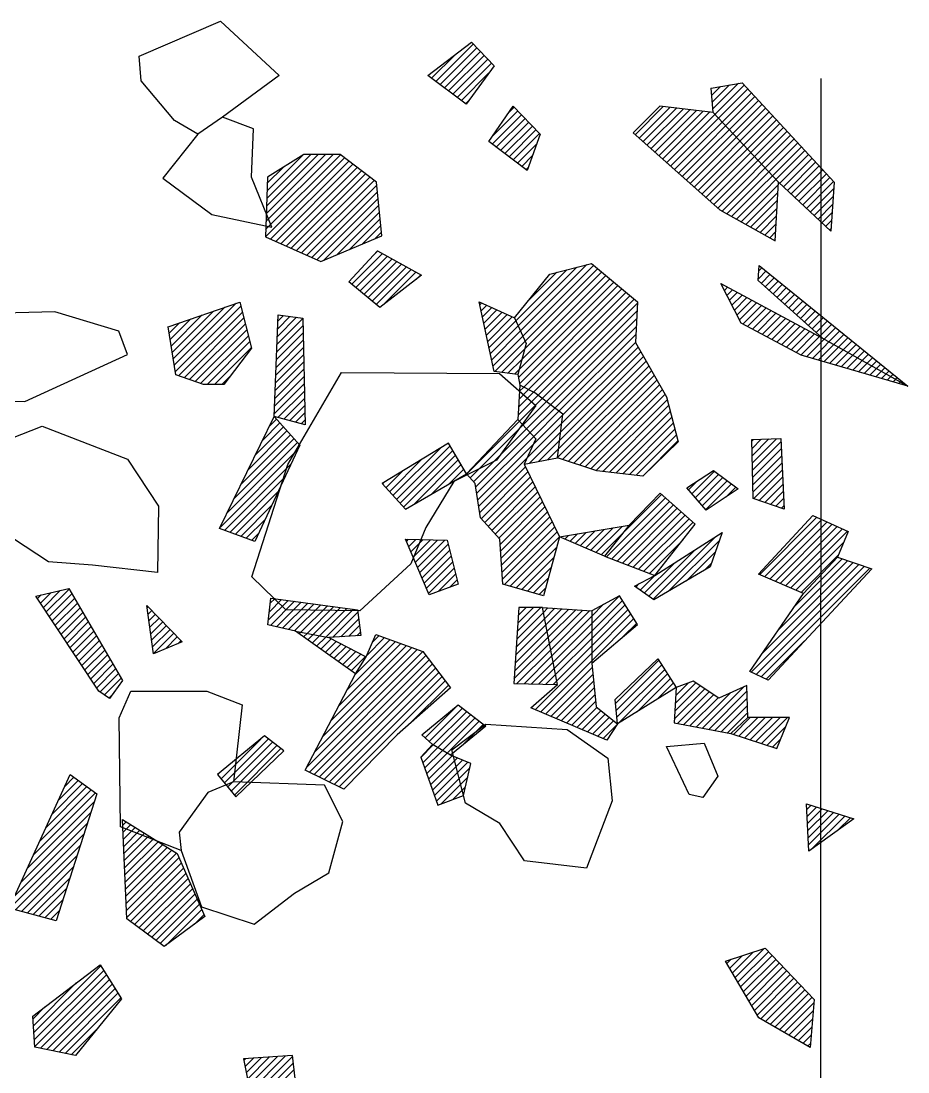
# Model space of a CAD drawing. Header units: metres. Extents: x -0.8 to 0.14, y -20.5 to -16.78.
# Drawn here: x -0.379 to 0.043, y -17.277 to -16.777 of the extents above; entities that cross this region are included whole.
import ezdxf

# ---------------------------------------------------------------- set-up
doc = ezdxf.new("R2010")
doc.units = ezdxf.units.M
doc.header["$LTSCALE"] = 25
doc.header["$MEASUREMENT"] = 0
doc.linetypes.add('STRICHPUNKTX2', pattern=[2, 1, -0.5, 0, -0.5])
doc.layers.get('0').update_dxf_attribs({"linetype": 'CONTINUOUS'})
for name, color, linetype in [('GRABUNGSGRENZE', 3, 'STRICHPUNKTX2'), ('KNOCHEN', 2, 'CONTINUOUS'), ('KNOCHENSCHRAFF', 2, 'CONTINUOUS'), ('STEINE', 4, 'CONTINUOUS')]:
    doc.layers.add(name, color=color, linetype=linetype)

# ---------------------------------------------------------------- blocks, each defined once
blk = doc.blocks.new('*X1')
at = {"color": 0}
for p, q in [((-37.109, -1705.174), (-36.934, -1704.998)), ((-36.968, -1705.387), (-36.476, -1704.895)), ((-36.827, -1705.599), (-36.019, -1704.791)), ((-36.686, -1705.812), (-35.597, -1704.722)), ((-36.545, -1706.024), (-35.467, -1704.946)), ((-36.404, -1706.237), (-35.337, -1705.169)), ((-36.263, -1706.449), (-35.206, -1705.393)), ((-31.882, -1705.604), (-31.843, -1705.564)), ((-36.122, -1706.662), (-35.076, -1705.616)), ((-35.981, -1706.874), (-34.946, -1705.84)), ((-35.84, -1707.087), (-34.816, -1706.063)), ((-31.841, -1705.916), (-31.668, -1705.744)), ((-31.799, -1706.228), (-31.494, -1705.923)), ((-31.757, -1706.539), (-31.32, -1706.102)), ((-35.699, -1707.299), (-34.686, -1706.286)), ((-35.558, -1707.512), (-34.556, -1706.51)), ((-31.715, -1706.851), (-31.146, -1706.282)), ((-31.674, -1707.163), (-30.971, -1706.461)), ((-35.417, -1707.724), (-34.426, -1706.733)), ((-35.276, -1707.937), (-34.296, -1706.957)), ((-31.632, -1707.475), (-30.797, -1706.64)), ((-31.59, -1707.787), (-30.623, -1706.82)), ((-31.018, -1707.568), (-30.449, -1706.999)), ((-35.135, -1708.149), (-34.166, -1707.18)), ((-34.993, -1708.362), (-34.036, -1707.404)), ((-30.42, -1707.324), (-30.274, -1707.178)), ((-34.852, -1708.574), (-33.905, -1707.627)), ((-34.711, -1708.787), (-33.775, -1707.851)), ((-34.57, -1708.999), (-33.645, -1708.074)), ((-34.429, -1709.212), (-33.515, -1708.298)), ((-34.288, -1709.424), (-33.385, -1708.521)), ((-34.13, -1709.62), (-33.255, -1708.744)), ((-33.922, -1709.765), (-33.125, -1708.968)), ((-33.714, -1709.911), (-33.508, -1709.704)), ((-36.411, -1715.436), (-34.958, -1713.983)), ((-36.116, -1714.787), (-35.163, -1713.835)), ((-35.82, -1714.138), (-35.369, -1713.687)), ((-37.298, -1717.383), (-34.341, -1714.426)), ((-37.002, -1716.734), (-34.546, -1714.278)), ((-36.707, -1716.085), (-34.752, -1714.131)), ((-37.593, -1718.032), (-34.399, -1714.838)), ((-37.888, -1718.681), (-34.564, -1715.357)), ((-38.184, -1719.33), (-34.73, -1715.876)), ((-38.424, -1719.924), (-34.895, -1716.395)), ((-38.146, -1720), (-35.06, -1716.914)), ((-37.868, -1720.075), (-35.226, -1717.433)), ((-37.59, -1720.151), (-35.391, -1717.952)), ((-37.312, -1720.227), (-35.556, -1718.471)), ((-37.034, -1720.302), (-35.722, -1718.989)), ((-36.757, -1720.378), (-35.887, -1719.508)), ((-36.479, -1720.453), (-36.052, -1720.027))]:
    blk.add_line(p, q, dxfattribs=at)
blk = doc.blocks.new('*X2')
at = {"color": 0}
for p, q in [((-26.244, -1687.592), (-22.688, -1684.036)), ((-26.231, -1687.225), (-23.036, -1684.03)), ((-26.218, -1686.859), (-23.39, -1684.03)), ((-26.206, -1686.492), (-23.743, -1684.03)), ((-26.193, -1686.126), (-24.097, -1684.03)), ((-26.18, -1685.759), (-24.489, -1684.069)), ((-26.251, -1687.952), (-22.488, -1684.189)), ((-26.006, -1688.061), (-22.287, -1684.342)), ((-25.761, -1688.169), (-22.087, -1684.495)), ((-26.167, -1685.393), (-25.416, -1684.642)), ((-25.516, -1688.277), (-21.887, -1684.648)), ((-25.27, -1688.386), (-21.686, -1684.801)), ((-25.025, -1688.494), (-21.486, -1684.954)), ((-24.78, -1688.602), (-21.285, -1685.107)), ((-24.535, -1688.711), (-21.085, -1685.261)), ((-24.289, -1688.819), (-20.953, -1685.482)), ((-24.044, -1688.927), (-20.92, -1685.803)), ((-23.799, -1689.035), (-20.888, -1686.124)), ((-23.47, -1689.06), (-20.856, -1686.446)), ((-22.859, -1688.802), (-20.823, -1686.767)), ((-22.247, -1688.544), (-20.791, -1687.088)), ((-21.636, -1688.286), (-20.759, -1687.409)), ((-21.024, -1688.028), (-20.726, -1687.731)), ((-22.14, -1690.205), (-20.676, -1688.741)), ((-21.947, -1690.365), (-20.45, -1688.868)), ((-21.753, -1690.525), (-20.223, -1688.995)), ((-21.122, -1688.834), (-20.903, -1688.614)), ((-21.56, -1690.685), (-19.996, -1689.122)), ((-21.366, -1690.845), (-19.77, -1689.249)), ((-21.173, -1691.005), (-19.543, -1689.376)), ((-20.979, -1691.165), (-19.316, -1689.503)), ((-20.619, -1691.159), (-19.09, -1689.63)), ((-19.081, -1689.974), (-18.863, -1689.757)), ((-30.693, -1693.455), (-28.722, -1691.484)), ((-30.646, -1693.761), (-28.183, -1691.298)), ((-30.598, -1694.067), (-27.644, -1691.113)), ((-30.55, -1694.372), (-27.427, -1691.249)), ((-30.389, -1694.565), (-27.354, -1691.53)), ((-30.837, -1692.538), (-30.339, -1692.04)), ((-30.789, -1692.843), (-29.8, -1691.854)), ((-30.741, -1693.149), (-29.261, -1691.669)), ((-30.127, -1694.656), (-27.282, -1691.812)), ((-25.702, -1693.059), (-24.473, -1691.831)), ((-25.686, -1692.691), (-24.773, -1691.778)), ((-25.671, -1692.322), (-25.086, -1691.737)), ((-25.656, -1691.953), (-25.399, -1691.696)), ((-30.885, -1692.232), (-30.878, -1692.225)), ((-29.864, -1694.747), (-27.21, -1692.093)), ((-29.601, -1694.838), (-27.138, -1692.374)), ((-25.732, -1693.797), (-24.459, -1692.524)), ((-25.717, -1693.428), (-24.466, -1692.177)), ((-29.338, -1694.928), (-27.066, -1692.656)), ((-29.031, -1694.975), (-26.994, -1692.937)), ((-25.748, -1694.166), (-24.452, -1692.87)), ((-28.677, -1694.974), (-26.921, -1693.219)), ((-25.778, -1694.904), (-24.437, -1693.563)), ((-25.763, -1694.535), (-24.444, -1693.216)), ((-25.794, -1695.273), (-24.43, -1693.909)), ((-25.809, -1695.641), (-24.423, -1694.256)), ((-28.324, -1694.974), (-27.958, -1694.609)), ((-25.839, -1696.379), (-24.409, -1694.948)), ((-25.824, -1696.01), (-24.416, -1694.602)), ((-25.658, -1696.551), (-24.402, -1695.295)), ((-25.38, -1696.627), (-24.394, -1695.641)), ((-25.103, -1696.703), (-24.387, -1695.988)), ((-24.826, -1696.78), (-24.38, -1696.334)), ((-26.735, -1698.335), (-25.399, -1697)), ((-26.402, -1697.649), (-25.566, -1696.813)), ((-26.069, -1696.962), (-25.732, -1696.626)), ((-24.549, -1696.856), (-24.373, -1696.681)), ((-27.733, -1700.394), (-24.9, -1697.561)), ((-27.4, -1699.708), (-25.066, -1697.374)), ((-27.067, -1699.021), (-25.233, -1697.187)), ((-28.399, -1701.767), (-24.725, -1698.093)), ((-28.066, -1701.081), (-24.733, -1697.748)), ((-28.206, -1701.928), (-25.033, -1698.755)), ((-27.947, -1702.022), (-25.342, -1699.417)), ((-27.688, -1702.116), (-25.65, -1700.079)), ((-27.428, -1702.211), (-25.959, -1700.741)), ((-27.169, -1702.305), (-26.267, -1701.403)), ((-26.909, -1702.399), (-26.575, -1702.065))]:
    blk.add_line(p, q, dxfattribs=at)
blk = doc.blocks.new('*X3')
at = {"color": 0}
for p, q in [((-18.141, -1680.549), (-16.359, -1678.767)), ((-17.939, -1680.701), (-16.186, -1678.948)), ((-18.343, -1680.398), (-17.21, -1679.265)), ((-17.737, -1680.852), (-16.014, -1679.129)), ((-17.535, -1681.003), (-15.841, -1679.31)), ((-17.333, -1681.155), (-15.668, -1679.49)), ((-17.13, -1681.306), (-15.495, -1679.671)), ((-16.928, -1681.458), (-15.629, -1680.158)), ((-7.16, -1684.417), (-3.462, -1680.719)), ((-6.973, -1684.584), (-3.292, -1680.902)), ((-5.038, -1680.881), (-5.016, -1680.859)), ((-5.01, -1681.206), (-4.589, -1680.785)), ((-4.981, -1681.531), (-4.161, -1680.711)), ((-4.953, -1681.856), (-3.734, -1680.637)), ((-16.726, -1681.609), (-16.544, -1681.427)), ((-6.786, -1684.75), (-3.122, -1681.086)), ((-6.598, -1684.916), (-2.952, -1681.27)), ((-6.411, -1685.083), (-2.782, -1681.453)), ((-15.441, -1683.152), (-14.243, -1681.954)), ((-14.631, -1681.989), (-14.416, -1681.774)), ((-8.658, -1683.087), (-7.32, -1681.749)), ((-8.471, -1683.254), (-7.005, -1681.787)), ((-8.284, -1683.42), (-6.689, -1681.825)), ((-8.097, -1683.586), (-6.373, -1681.862)), ((-7.909, -1683.752), (-6.057, -1681.9)), ((-7.722, -1683.919), (-5.741, -1681.938)), ((-7.535, -1684.085), (-5.425, -1681.976)), ((-7.347, -1684.251), (-5.109, -1682.013)), ((-6.224, -1685.249), (-2.612, -1681.637)), ((-6.037, -1685.415), (-2.442, -1681.82)), ((-5.849, -1685.581), (-2.272, -1682.004)), ((-15.467, -1683.532), (-14.069, -1682.134)), ((-15.265, -1683.683), (-13.896, -1682.314)), ((-15.062, -1683.834), (-13.722, -1682.494)), ((-5.662, -1685.748), (-2.102, -1682.187)), ((-5.475, -1685.914), (-1.932, -1682.371)), ((-5.287, -1686.08), (-1.762, -1682.555)), ((-14.86, -1683.986), (-13.549, -1682.674)), ((-14.658, -1684.137), (-13.375, -1682.855)), ((-14.456, -1684.289), (-13.202, -1683.035)), ((-5.1, -1686.246), (-1.592, -1682.738)), ((-4.913, -1686.413), (-1.422, -1682.922)), ((-14.254, -1684.44), (-13.35, -1683.536)), ((-4.726, -1686.579), (-1.252, -1683.105)), ((-4.519, -1686.726), (-1.082, -1683.289)), ((-4.292, -1686.852), (-0.912, -1683.473)), ((-14.052, -1684.592), (-13.542, -1684.082)), ((-4.065, -1686.979), (-0.742, -1683.656)), ((-3.838, -1687.105), (-0.572, -1683.84)), ((-1.773, -1685.394), (-0.402, -1684.023)), ((-1.59, -1685.565), (-0.232, -1684.207)), ((-1.408, -1685.736), (-0.062, -1684.39)), ((-1.225, -1685.907), (0.108, -1684.574)), ((-13.85, -1684.743), (-13.734, -1684.628)), ((-1.043, -1686.078), (0.278, -1684.758)), ((-0.861, -1686.25), (0.448, -1684.941)), ((-3.611, -1687.232), (-1.837, -1685.459)), ((-0.678, -1686.421), (0.618, -1685.125)), ((-0.496, -1686.592), (0.788, -1685.308)), ((-3.383, -1687.358), (-1.857, -1685.832)), ((-0.313, -1686.763), (0.795, -1685.655)), ((-0.131, -1686.934), (0.771, -1686.033)), ((-3.156, -1687.485), (-1.878, -1686.206)), ((-2.929, -1687.611), (-1.898, -1686.58)), ((0.052, -1687.105), (0.746, -1686.411)), ((-2.702, -1687.738), (-1.918, -1686.953)), ((0.234, -1687.276), (0.722, -1686.789)), ((-2.475, -1687.864), (-1.938, -1687.327)), ((0.417, -1687.447), (0.697, -1687.167)), ((0.599, -1687.618), (0.673, -1687.545)), ((-2.248, -1687.991), (-1.958, -1687.701)), ((-2.021, -1688.117), (-1.978, -1688.075)), ((-2.79, -1689.946), (-2.418, -1689.575)), ((-2.763, -1689.566), (-2.613, -1689.416)), ((-2.646, -1690.156), (-2.223, -1689.733)), ((-2.46, -1690.324), (-2.028, -1689.892)), ((-2.274, -1690.491), (-1.833, -1690.05)), ((-4.528, -1690.27), (-4.483, -1690.226)), ((-4.408, -1690.504), (-4.253, -1690.349)), ((-4.287, -1690.737), (-4.023, -1690.473)), ((-2.087, -1690.658), (-1.638, -1690.209)), ((-1.901, -1690.826), (-1.442, -1690.367)), ((-1.715, -1690.993), (-1.247, -1690.525)), ((-4.167, -1690.971), (-3.793, -1690.596)), ((-4.047, -1691.204), (-3.563, -1690.719)), ((-3.927, -1691.438), (-3.332, -1690.843)), ((-3.807, -1691.671), (-3.102, -1690.966)), ((-1.529, -1691.16), (-1.052, -1690.684)), ((-1.343, -1691.328), (-0.857, -1690.842)), ((-1.156, -1691.495), (-0.662, -1691.001)), ((-3.687, -1691.905), (-2.872, -1691.089)), ((-3.529, -1692.1), (-2.642, -1691.213)), ((-3.299, -1692.224), (-2.412, -1691.336)), ((-3.069, -1692.347), (-2.182, -1691.46)), ((-2.838, -1692.47), (-1.951, -1691.583)), ((-0.97, -1691.663), (-0.467, -1691.159)), ((-0.784, -1691.83), (-0.272, -1691.318)), ((-0.598, -1691.997), (-0.077, -1691.476)), ((-2.608, -1692.593), (-1.721, -1691.706)), ((-2.378, -1692.716), (-1.491, -1691.83)), ((-2.147, -1692.84), (-1.261, -1691.953)), ((-1.917, -1692.963), (-1.031, -1692.077)), ((-0.412, -1692.165), (0.119, -1691.634)), ((-0.225, -1692.332), (0.314, -1691.793)), ((-0.039, -1692.499), (0.509, -1691.951)), ((-1.687, -1693.086), (-0.801, -1692.2)), ((-1.456, -1693.209), (-0.57, -1692.323)), ((-1.226, -1693.333), (-0.34, -1692.447)), ((-0.996, -1693.456), (-0.11, -1692.57)), ((-0.493, -1693.66), (0.899, -1692.268)), ((-0.218, -1693.739), (1.094, -1692.427)), ((0.056, -1693.819), (1.289, -1692.585)), ((0.147, -1692.667), (0.704, -1692.11)), ((-0.765, -1693.579), (0.12, -1692.693)), ((0.33, -1693.898), (1.484, -1692.743)), ((0.604, -1693.977), (1.68, -1692.902)), ((0.878, -1694.057), (1.875, -1693.06)), ((1.153, -1694.136), (2.07, -1693.219)), ((1.427, -1694.215), (2.265, -1693.377)), ((1.701, -1694.295), (2.46, -1693.536)), ((1.975, -1694.374), (2.655, -1693.694)), ((2.249, -1694.453), (2.85, -1693.852)), ((2.524, -1694.533), (3.045, -1694.011)), ((2.798, -1694.612), (3.241, -1694.169)), ((3.072, -1694.691), (3.436, -1694.328)), ((3.346, -1694.771), (3.631, -1694.486)), ((3.62, -1694.85), (3.826, -1694.645)), ((3.895, -1694.929), (4.021, -1694.803)), ((4.169, -1695.009), (4.216, -1694.961))]:
    blk.add_line(p, q, dxfattribs=at)
blk = doc.blocks.new('*X5')
at = {"color": 0}
for p, q in [((-14.335, -1691.946), (-11.902, -1689.513)), ((-14.224, -1692.188), (-11.426, -1689.391)), ((-14.112, -1692.43), (-10.95, -1689.268)), ((-14.001, -1692.673), (-10.629, -1689.301)), ((-13.89, -1692.915), (-10.437, -1689.462)), ((-14.174, -1694.26), (-9.859, -1689.945)), ((-14.04, -1693.772), (-10.052, -1689.784)), ((-13.906, -1693.285), (-10.244, -1689.623)), ((-13.756, -1691.013), (-12.378, -1689.635)), ((-14.213, -1694.653), (-9.667, -1690.106)), ((-14.154, -1694.947), (-9.474, -1690.267)), ((-13.96, -1695.107), (-9.281, -1690.428)), ((-13.724, -1695.224), (-9.089, -1690.589)), ((-13.489, -1695.342), (-8.896, -1690.75)), ((-13.279, -1695.486), (-8.704, -1690.911)), ((-16.048, -1691.183), (-15.964, -1691.1)), ((-15.985, -1691.474), (-15.72, -1691.21)), ((-15.922, -1691.765), (-15.477, -1691.32)), ((-15.859, -1692.056), (-15.234, -1691.431)), ((-15.796, -1692.346), (-14.991, -1691.541)), ((-13.079, -1695.64), (-8.548, -1691.109)), ((-12.879, -1695.794), (-8.568, -1691.482)), ((-15.733, -1692.637), (-14.748, -1691.651)), ((-15.671, -1692.928), (-14.504, -1691.762)), ((-15.608, -1693.219), (-14.335, -1691.946)), ((-12.679, -1695.947), (-8.587, -1691.855)), ((-15.545, -1693.509), (-14.224, -1692.188)), ((-15.482, -1693.8), (-14.112, -1692.43)), ((-12.48, -1696.101), (-8.607, -1692.228)), ((-15.419, -1694.091), (-14.001, -1692.673)), ((-15.334, -1694.359), (-13.89, -1692.915)), ((-12.28, -1696.254), (-8.626, -1692.601)), ((-12.11, -1696.438), (-8.645, -1692.974)), ((-15.023, -1694.402), (-13.906, -1693.285)), ((-12.208, -1697.243), (-8.39, -1693.426)), ((-12.159, -1696.841), (-8.519, -1693.2)), ((-14.712, -1694.444), (-14.04, -1693.772)), ((-12.305, -1698.048), (-8.134, -1693.876)), ((-12.256, -1697.645), (-8.262, -1693.651)), ((-14.4, -1694.486), (-14.174, -1694.26)), ((-12.354, -1698.45), (-8.005, -1694.102)), ((-12.107, -1698.557), (-7.877, -1694.327)), ((-11.84, -1698.643), (-7.749, -1694.552)), ((-11.573, -1698.73), (-7.621, -1694.777)), ((-11.306, -1698.816), (-7.492, -1695.003)), ((-14.228, -1696.435), (-13.279, -1695.486)), ((-14.205, -1696.058), (-13.489, -1695.342)), ((-14.182, -1695.682), (-13.724, -1695.224)), ((-14.158, -1695.305), (-13.96, -1695.107)), ((-11.039, -1698.903), (-7.364, -1695.228)), ((-10.772, -1698.989), (-7.236, -1695.453)), ((-14.165, -1696.726), (-13.079, -1695.64)), ((-13.993, -1696.907), (-12.879, -1695.794)), ((-13.821, -1697.089), (-12.679, -1695.947)), ((-10.505, -1699.076), (-7.133, -1695.704)), ((-10.193, -1699.118), (-7.06, -1695.984)), ((-13.65, -1697.271), (-12.48, -1696.101)), ((-13.497, -1697.825), (-12.11, -1696.438)), ((-13.478, -1697.453), (-12.28, -1696.254)), ((-9.876, -1699.155), (-6.986, -1696.264)), ((-9.56, -1699.191), (-6.913, -1696.544)), ((-16.682, -1699.243), (-14.165, -1696.726)), ((-16.515, -1699.43), (-13.993, -1696.907)), ((-16.349, -1699.617), (-13.821, -1697.089)), ((-13.795, -1698.477), (-12.159, -1696.841)), ((-9.243, -1699.228), (-6.839, -1696.825)), ((-16.248, -1699.87), (-13.65, -1697.271)), ((-16.2, -1700.175), (-13.478, -1697.453)), ((-13.702, -1698.737), (-12.208, -1697.243)), ((-8.926, -1699.265), (-6.766, -1697.105)), ((-8.609, -1699.301), (-6.692, -1697.385)), ((-20.183, -1700.269), (-17.891, -1697.977)), ((-20.014, -1700.453), (-17.467, -1697.906)), ((-16.152, -1700.481), (-13.497, -1697.825)), ((-13.263, -1698.652), (-12.256, -1697.645)), ((-12.824, -1698.567), (-12.305, -1698.048)), ((-8.292, -1699.338), (-6.619, -1697.665)), ((-20.352, -1700.084), (-18.807, -1698.539)), ((-19.844, -1700.637), (-17.336, -1698.129)), ((-19.675, -1700.822), (-17.205, -1698.352)), ((-19.204, -1700.704), (-17.074, -1698.574)), ((-16.105, -1700.786), (-13.795, -1698.477)), ((-12.385, -1698.481), (-12.354, -1698.45)), ((-18.363, -1700.216), (-16.944, -1698.797)), ((-17.521, -1699.728), (-16.813, -1699.02)), ((-16.057, -1701.092), (-13.873, -1698.909)), ((-20.521, -1699.9), (-19.722, -1699.101)), ((-15.981, -1701.37), (-13.758, -1699.147)), ((-15.814, -1701.556), (-13.642, -1699.384)), ((-20.69, -1699.716), (-20.637, -1699.662)), ((-15.646, -1701.742), (-13.526, -1699.622)), ((-15.479, -1701.928), (-13.411, -1699.86)), ((-15.311, -1702.114), (-13.295, -1700.098)), ((-15.144, -1702.3), (-13.179, -1700.336)), ((-15.085, -1702.595), (-13.064, -1700.574)), ((-15.061, -1702.925), (-12.948, -1700.812)), ((-15.037, -1703.255), (-12.832, -1701.05)), ((-15.014, -1703.585), (-12.717, -1701.288)), ((-14.99, -1703.914), (-12.601, -1701.526)), ((-14.966, -1704.244), (-12.486, -1701.764)), ((-14.873, -1704.505), (-12.37, -1702.002)), ((-19.537, -1702.452), (-19.437, -1702.352)), ((-19.432, -1702.7), (-19.093, -1702.36)), ((-19.327, -1702.948), (-18.748, -1702.369)), ((-19.222, -1703.197), (-18.403, -1702.378)), ((-19.116, -1703.445), (-18.058, -1702.386)), ((-19.011, -1703.693), (-17.713, -1702.395)), ((-18.906, -1703.941), (-17.551, -1702.586)), ((-14.599, -1704.584), (-12.254, -1702.239)), ((-18.801, -1704.19), (-17.481, -1702.87)), ((-14.324, -1704.663), (-12.384, -1702.723)), ((-18.696, -1704.438), (-17.412, -1703.154)), ((-18.59, -1704.686), (-17.342, -1703.438)), ((-14.05, -1704.742), (-12.516, -1703.208)), ((-18.485, -1704.935), (-17.273, -1703.722)), ((-18.031, -1704.835), (-17.203, -1704.006)), ((-13.776, -1704.821), (-12.648, -1703.694)), ((-17.469, -1704.626), (-17.134, -1704.29)), ((-13.501, -1704.901), (-12.78, -1704.18)), ((-13.227, -1704.98), (-12.913, -1704.666)), ((-26.117, -1706.203), (-25.176, -1705.261)), ((-26.069, -1705.802), (-25.487, -1705.219)), ((-26.022, -1705.4), (-25.798, -1705.177)), ((-26.014, -1706.453), (-24.864, -1705.303)), ((-25.726, -1706.519), (-24.553, -1705.345)), ((-25.439, -1706.585), (-24.241, -1705.388)), ((-25.152, -1706.652), (-23.93, -1705.43)), ((-24.864, -1706.718), (-23.618, -1705.472)), ((-24.569, -1706.776), (-23.307, -1705.514)), ((-24.273, -1706.833), (-22.995, -1705.556)), ((-23.976, -1706.891), (-22.684, -1705.598)), ((-23.68, -1706.948), (-22.372, -1705.64)), ((-23.384, -1707.005), (-22.061, -1705.682)), ((-23.044, -1707.019), (-21.854, -1705.829)), ((-22.665, -1706.993), (-21.815, -1706.143)), ((-22.286, -1706.968), (-21.775, -1706.457)), ((-24.646, -1706.853), (-24.569, -1706.776)), ((-24.439, -1707), (-24.273, -1706.833)), ((-24.233, -1707.147), (-23.976, -1706.891)), ((-24.026, -1707.294), (-23.68, -1706.948)), ((-23.82, -1707.441), (-23.384, -1707.005)), ((-23.614, -1707.589), (-23.12, -1707.095)), ((-21.907, -1706.942), (-21.736, -1706.771)), ((-21.433, -1707.883), (-20.582, -1707.031)), ((-21.169, -1707.265), (-20.841, -1706.937)), ((-23.907, -1712.478), (-19.025, -1707.596)), ((-23.522, -1711.739), (-19.285, -1707.502)), ((-23.407, -1707.736), (-22.887, -1707.215)), ((-23.201, -1707.883), (-22.653, -1707.335)), ((-23.137, -1711.001), (-19.544, -1707.408)), ((-22.995, -1708.03), (-22.419, -1707.455)), ((-22.788, -1708.177), (-22.186, -1707.575)), ((-22.751, -1710.262), (-19.803, -1707.314)), ((-22.366, -1709.523), (-20.063, -1707.22)), ((-21.981, -1708.784), (-20.322, -1707.125)), ((-24.292, -1713.217), (-18.766, -1707.69)), ((-24.163, -1713.441), (-18.612, -1707.89)), ((-23.927, -1713.559), (-18.458, -1708.09)), ((-22.582, -1708.325), (-21.952, -1707.695)), ((-22.376, -1708.472), (-21.719, -1707.815)), ((-22.169, -1708.619), (-21.485, -1707.935)), ((-23.691, -1713.676), (-18.305, -1708.29)), ((-23.455, -1713.794), (-18.152, -1708.49)), ((-23.22, -1713.912), (-17.998, -1708.691)), ((-22.984, -1714.03), (-17.845, -1708.891)), ((-22.748, -1714.147), (-17.692, -1709.091)), ((-19.357, -1711.109), (-17.538, -1709.291)), ((-18.644, -1711.811), (-17.074, -1710.241)), ((-18.458, -1711.979), (-16.874, -1710.395)), ((-18.266, -1712.14), (-16.674, -1710.548)), ((-18.043, -1712.271), (-16.474, -1710.702)), ((-17.82, -1712.402), (-16.274, -1710.856)), ((-17.598, -1712.533), (-16.074, -1711.009)), ((-16.887, -1712.176), (-15.874, -1711.163)), ((-28.365, -1713.754), (-26.48, -1711.869)), ((-28.207, -1713.949), (-26.113, -1711.856)), ((-28.049, -1714.145), (-25.914, -1712.01)), ((-27.89, -1714.34), (-25.715, -1712.165)), ((-27.732, -1714.535), (-25.516, -1712.319)), ((-18.861, -1712.735), (-18.266, -1712.14)), ((-18.768, -1712.996), (-18.043, -1712.271)), ((-18.675, -1713.256), (-17.82, -1712.402)), ((-18.582, -1713.517), (-17.598, -1712.533)), ((-18.489, -1713.778), (-17.368, -1712.656)), ((-18.396, -1714.038), (-17.119, -1712.761)), ((-18.303, -1714.299), (-16.87, -1712.865)), ((-18.21, -1714.56), (-16.621, -1712.97)), ((-28.523, -1713.559), (-28.436, -1713.471)), ((-18.118, -1714.82), (-16.513, -1713.216)), ((-17.912, -1714.968), (-16.62, -1713.676)), ((-17.346, -1714.755), (-16.727, -1714.137))]:
    blk.add_line(p, q, dxfattribs=at)
blk = doc.blocks.new('*X6')
at = {"color": 0}
for p, q in [((-3.088, -1698.023), (-2.654, -1697.589)), ((-3.081, -1698.37), (-2.286, -1697.575)), ((-3.075, -1698.717), (-1.919, -1697.561)), ((-3.094, -1697.676), (-3.021, -1697.602)), ((-3.068, -1699.064), (-1.714, -1697.71)), ((-3.062, -1699.411), (-1.699, -1698.048)), ((-3.055, -1699.758), (-1.683, -1698.386)), ((-3.049, -1700.105), (-1.668, -1698.724)), ((-3.007, -1700.417), (-1.652, -1699.062)), ((-6.117, -1699.992), (-5.709, -1699.583)), ((-5.954, -1700.182), (-4.885, -1699.113)), ((-5.791, -1700.372), (-4.682, -1699.263)), ((-5.628, -1700.563), (-4.478, -1699.413)), ((-5.464, -1700.753), (-4.275, -1699.563)), ((-2.744, -1700.507), (-1.637, -1699.4)), ((-5.301, -1700.943), (-4.071, -1699.714)), ((-4.343, -1700.338), (-3.868, -1699.864)), ((-2.481, -1700.598), (-1.621, -1699.738)), ((-2.218, -1700.688), (-1.605, -1700.076)), ((-10.024, -1703.191), (-7.212, -1700.379)), ((-9.768, -1703.289), (-7.024, -1700.545)), ((-9.248, -1702.061), (-7.4, -1700.214)), ((-1.955, -1700.779), (-1.59, -1700.414)), ((-9.513, -1703.387), (-6.836, -1700.71)), ((-9.257, -1703.485), (-6.647, -1700.875)), ((-9.001, -1703.582), (-6.459, -1701.04)), ((-1.692, -1700.869), (-1.574, -1700.752)), ((-8.745, -1703.68), (-6.271, -1701.206)), ((-8.489, -1703.778), (-6.082, -1701.371)), ((-8.234, -1703.876), (-5.894, -1701.536)), ((-2.739, -1704.038), (-0.004, -1701.302)), ((-2.491, -1704.144), (0.24, -1701.413)), ((-2.243, -1704.249), (0.483, -1701.523)), ((-11.76, -1702.453), (-11.405, -1702.098)), ((-11.513, -1702.559), (-10.98, -1702.025)), ((-11.265, -1702.665), (-10.554, -1701.953)), ((-11.017, -1702.77), (-10.128, -1701.881)), ((-10.77, -1702.876), (-9.702, -1701.808)), ((-10.522, -1702.982), (-9.276, -1701.736)), ((-10.275, -1703.088), (-9.248, -1702.061)), ((-1.996, -1704.355), (0.726, -1701.634)), ((-1.748, -1704.461), (0.969, -1701.744)), ((-1.501, -1704.567), (1.212, -1701.854)), ((-1.253, -1704.673), (1.456, -1701.965)), ((-12.008, -1702.347), (-11.831, -1702.17)), ((-7.978, -1703.974), (-6.391, -1702.386)), ((-7.807, -1705.217), (-4.808, -1702.218)), ((-7.061, -1704.825), (-4.647, -1702.411)), ((-1.005, -1704.779), (1.268, -1702.506)), ((-8.013, -1705.069), (-5.779, -1702.835)), ((-6.208, -1704.325), (-4.832, -1702.949)), ((-8.218, -1704.921), (-6.75, -1703.452)), ((-5.355, -1703.825), (-5.017, -1703.487)), ((-3.134, -1708.675), (1.993, -1703.549)), ((-2.607, -1707.795), (1.73, -1703.458)), ((-1.841, -1706.676), (1.467, -1703.368)), ((-1.076, -1705.557), (1.203, -1703.278)), ((-0.758, -1704.885), (1.016, -1703.111)), ((-8.423, -1704.772), (-7.722, -1704.071)), ((-2.893, -1708.788), (2.256, -1703.639)), ((-2.653, -1708.901), (2.52, -1703.729)), ((-8.629, -1704.624), (-8.469, -1704.464)), ((-2.412, -1709.014), (-0.59, -1707.192))]:
    blk.add_line(p, q, dxfattribs=at)
blk = doc.blocks.new('*X7')
at = {"color": 0}
for p, q in [((-10.724, -1706.366), (-9.4, -1705.042)), ((-14.263, -1706.723), (-13.141, -1705.601)), ((-14.237, -1706.343), (-13.495, -1705.601)), ((-14.21, -1705.963), (-13.849, -1705.602)), ((-10.724, -1706.719), (-9.263, -1705.259)), ((-10.724, -1706.013), (-10.159, -1705.447)), ((-10.723, -1707.073), (-9.126, -1705.476)), ((-14.29, -1707.103), (-13.02, -1705.834)), ((-13.02, -1705.834), (-12.804, -1705.618)), ((-12.962, -1706.129), (-12.472, -1705.639)), ((-12.905, -1706.425), (-12.14, -1705.661)), ((-12.847, -1706.721), (-11.808, -1705.682)), ((-12.789, -1707.017), (-11.476, -1705.704)), ((-12.731, -1707.313), (-11.144, -1705.725)), ((-12.674, -1707.609), (-10.812, -1705.747)), ((-12.616, -1707.904), (-10.724, -1706.013)), ((-10.723, -1707.426), (-8.99, -1705.692)), ((-10.723, -1707.779), (-8.853, -1705.909)), ((-14.343, -1707.864), (-12.905, -1706.425)), ((-14.316, -1707.483), (-12.962, -1706.129)), ((-12.558, -1708.2), (-10.724, -1706.366)), ((-10.723, -1708.133), (-8.716, -1706.126)), ((-9.238, -1707.001), (-8.579, -1706.343)), ((-14.396, -1708.624), (-12.789, -1707.017)), ((-14.369, -1708.244), (-12.847, -1706.721)), ((-12.501, -1708.496), (-10.724, -1706.719)), ((-12.443, -1708.792), (-10.723, -1707.073)), ((-14.422, -1709.004), (-12.731, -1707.313)), ((-12.385, -1709.088), (-10.723, -1707.426)), ((-14.284, -1709.219), (-12.674, -1707.609)), ((-13.938, -1709.227), (-12.616, -1707.904)), ((-13.416, -1710.472), (-10.723, -1707.779)), ((-13.593, -1709.235), (-12.558, -1708.2)), ((-13.248, -1709.243), (-12.501, -1708.496)), ((-13.167, -1710.577), (-10.723, -1708.133)), ((-12.919, -1710.682), (-10.701, -1708.465)), ((-9.585, -1710.176), (-7.522, -1708.113)), ((-9.556, -1710.501), (-7.385, -1708.33)), ((-9.528, -1710.826), (-7.248, -1708.547)), ((-12.902, -1709.252), (-12.443, -1708.792)), ((-12.67, -1710.787), (-10.67, -1708.787)), ((-12.557, -1709.26), (-12.385, -1709.088)), ((-9.483, -1711.136), (-7.111, -1708.764)), ((-8.555, -1710.561), (-6.975, -1708.981)), ((-12.421, -1710.892), (-10.638, -1709.109)), ((-12.173, -1710.997), (-10.606, -1709.43)), ((-7.627, -1709.987), (-6.838, -1709.198)), ((-6.792, -1710.919), (-5.343, -1709.471)), ((-6.769, -1710.543), (-5.555, -1709.329)), ((-6.747, -1710.167), (-5.768, -1709.188)), ((-6.724, -1709.791), (-6.134, -1709.201)), ((-5.452, -1711.347), (-3.477, -1709.372)), ((-5.155, -1711.403), (-3.334, -1709.582)), ((-11.924, -1711.101), (-10.575, -1709.752)), ((-11.675, -1711.206), (-10.543, -1710.074)), ((-6.643, -1711.123), (-5.131, -1709.612)), ((-6.345, -1711.179), (-4.919, -1709.753)), ((-6.047, -1711.235), (-4.706, -1709.894)), ((-5.75, -1711.291), (-4.134, -1709.676)), ((-4.857, -1711.459), (-3.322, -1709.924)), ((-11.427, -1711.311), (-10.479, -1710.364)), ((-11.178, -1711.416), (-10.282, -1710.521)), ((-4.559, -1711.515), (-3.311, -1710.266)), ((-10.929, -1711.521), (-10.086, -1710.678)), ((-10.681, -1711.626), (-9.889, -1710.835)), ((-10.432, -1711.731), (-9.693, -1710.992)), ((-4.262, -1711.571), (-3.299, -1710.608)), ((-3.979, -1711.642), (-3.174, -1710.837)), ((-3.712, -1711.728), (-2.82, -1710.837)), ((-3.445, -1711.815), (-2.466, -1710.836)), ((-3.178, -1711.902), (-2.113, -1710.836)), ((-2.911, -1711.988), (-1.759, -1710.836)), ((-2.645, -1712.075), (-1.405, -1710.836)), ((-10.183, -1711.836), (-9.512, -1711.164)), ((-2.378, -1712.162), (-1.486, -1711.27)), ((-2.111, -1712.249), (-1.735, -1711.873))]:
    blk.add_line(p, q, dxfattribs=at)
blk = doc.blocks.new('*X8')
at = {"color": 0}
for p, q in [((-0.478, -1715.212), (-0.287, -1715.021)), ((-0.462, -1715.55), (-0.019, -1715.107)), ((-0.447, -1715.888), (0.249, -1715.192)), ((-0.431, -1716.226), (0.518, -1715.277)), ((-0.416, -1716.564), (0.786, -1715.362)), ((-0.4, -1716.902), (1.054, -1715.447)), ((-0.227, -1717.082), (1.323, -1715.533)), ((1.014, -1716.194), (1.591, -1715.618)), ((-4.024, -1723.001), (-3.036, -1722.013)), ((-3.894, -1723.224), (-2.512, -1721.842)), ((-3.763, -1723.447), (-2.311, -1721.995)), ((-4.286, -1722.555), (-4.083, -1722.353)), ((-4.155, -1722.778), (-3.56, -1722.183)), ((-3.633, -1723.67), (-2.138, -1722.175)), ((-3.502, -1723.893), (-1.965, -1722.355)), ((-3.371, -1724.116), (-1.792, -1722.536)), ((-3.241, -1724.339), (-1.618, -1722.716)), ((-3.11, -1724.562), (-1.445, -1722.897)), ((-2.98, -1724.785), (-1.272, -1723.077)), ((-2.849, -1725.008), (-1.099, -1723.258)), ((-2.679, -1725.192), (-0.926, -1723.438)), ((-2.456, -1725.322), (-0.753, -1723.619)), ((-2.233, -1725.452), (-0.58, -1723.799)), ((-2.009, -1725.582), (-0.407, -1723.979)), ((-1.786, -1725.712), (-0.233, -1724.16)), ((-1.562, -1725.842), (-0.141, -1724.421)), ((-1.339, -1725.972), (-0.175, -1724.809)), ((-1.116, -1726.103), (-0.21, -1725.197)), ((-0.892, -1726.233), (-0.244, -1725.584)), ((-0.669, -1726.363), (-0.278, -1725.972)), ((-0.445, -1726.493), (-0.312, -1726.36)), ((-16.641, -1731.022), (-14.189, -1728.569)), ((-16.432, -1730.459), (-14.238, -1728.264)), ((-16.376, -1731.11), (-14.14, -1728.874)), ((-13.551, -1730.407), (-12.208, -1729.064)), ((-13.287, -1729.789), (-12.399, -1728.901)), ((-12.99, -1729.138), (-12.589, -1728.737)), ((-5.17, -1729.804), (-4.378, -1729.012)), ((-16.111, -1731.198), (-14.091, -1729.178)), ((-13.456, -1730.665), (-12.018, -1729.227)), ((-13.362, -1730.924), (-11.827, -1729.39)), ((-13.267, -1731.183), (-11.637, -1729.553)), ((-4.974, -1729.961), (-4.181, -1729.168)), ((-4.778, -1730.119), (-3.984, -1729.325)), ((-4.582, -1730.276), (-3.787, -1729.481)), ((-18.987, -1731.246), (-17.502, -1729.761)), ((-18.59, -1731.203), (-17.188, -1729.8)), ((-18.193, -1731.159), (-16.873, -1729.839)), ((-17.796, -1731.116), (-16.559, -1729.878)), ((-17.399, -1731.073), (-16.244, -1729.917)), ((-15.845, -1731.287), (-14.483, -1729.924)), ((-13.172, -1731.442), (-11.446, -1729.716)), ((-13.078, -1731.701), (-11.289, -1729.912)), ((-4.386, -1730.434), (-3.59, -1729.638)), ((-4.19, -1730.591), (-3.393, -1729.794)), ((-3.994, -1730.749), (-3.196, -1729.951)), ((-3.798, -1730.906), (-2.999, -1730.107)), ((-17.002, -1731.029), (-16.432, -1730.459)), ((-12.983, -1731.959), (-11.198, -1730.175)), ((-12.888, -1732.218), (-11.107, -1730.437)), ((-3.602, -1731.064), (-2.802, -1730.264)), ((-3.406, -1731.221), (-2.605, -1730.42)), ((-15.58, -1731.375), (-15.241, -1731.036)), ((-12.793, -1732.477), (-11.015, -1730.699)), ((-12.699, -1732.736), (-10.924, -1730.961)), ((-3.21, -1731.379), (-2.524, -1730.692)), ((-12.604, -1732.995), (-10.833, -1731.223)), ((-12.07, -1732.815), (-10.741, -1731.486)), ((-6.864, -1732.558), (-5.754, -1731.448)), ((-6.761, -1732.102), (-6.119, -1731.459)), ((-6.658, -1731.645), (-6.549, -1731.536)), ((-3.014, -1731.536), (-2.725, -1731.247)), ((-11.466, -1732.563), (-10.65, -1731.748)), ((-10.861, -1732.312), (-10.558, -1732.01)), ((-6.967, -1733.014), (-5.657, -1731.705)), ((-6.763, -1733.164), (-5.56, -1731.962)), ((-9.441, -1732.661), (-9.268, -1732.487)), ((-6.456, -1733.211), (-5.464, -1732.219)), ((-6.15, -1733.258), (-5.367, -1732.476)), ((-9.666, -1733.592), (-9.129, -1733.056)), ((-9.554, -1733.126), (-9.198, -1732.771)), ((-5.843, -1733.305), (-5.271, -1732.733)), ((-5.537, -1733.352), (-5.174, -1732.99)), ((-9.89, -1734.523), (-8.991, -1733.624)), ((-9.778, -1734.058), (-9.06, -1733.34)), ((-5.23, -1733.399), (-5.078, -1733.247)), ((-10.002, -1734.989), (-8.922, -1733.909)), ((-10.067, -1735.761), (-8.783, -1734.477)), ((-10.053, -1735.394), (-8.852, -1734.193)), ((-7.418, -1734.527), (-7.397, -1734.505)), ((-10.094, -1736.495), (-8.645, -1735.046)), ((-10.08, -1736.128), (-8.714, -1734.762)), ((-8.451, -1735.913), (-7.216, -1734.678)), ((-8.415, -1736.23), (-7.035, -1734.85)), ((-8.378, -1736.547), (-6.853, -1735.022)), ((-12.588, -1737.575), (-10.586, -1735.573)), ((-12.519, -1737.859), (-10.053, -1735.394)), ((-10.121, -1737.23), (-8.506, -1735.614)), ((-10.108, -1736.862), (-8.575, -1735.33)), ((-8.342, -1736.864), (-6.672, -1735.195)), ((-8.305, -1737.181), (-6.491, -1735.367)), ((-8.269, -1737.499), (-6.392, -1735.622)), ((-12.45, -1738.144), (-10.067, -1735.761)), ((-12.381, -1738.429), (-10.08, -1736.128)), ((-10.135, -1737.597), (-8.451, -1735.913)), ((-12.312, -1738.713), (-10.094, -1736.495)), ((-10.129, -1737.944), (-8.415, -1736.23)), ((-10.07, -1738.239), (-8.378, -1736.547)), ((-7.058, -1736.641), (-6.964, -1736.548)), ((-20.285, -1737.848), (-19.514, -1737.077)), ((-20.172, -1737.38), (-19.729, -1736.938)), ((-20.058, -1736.913), (-19.943, -1736.799)), ((-12.657, -1737.29), (-12.006, -1736.639)), ((-12.243, -1738.998), (-10.108, -1736.862)), ((-10.011, -1738.533), (-8.342, -1736.864)), ((-20.513, -1738.782), (-19.085, -1737.354)), ((-20.399, -1738.315), (-19.299, -1737.215)), ((-20.254, -1738.877), (-18.87, -1737.493)), ((-19.945, -1738.922), (-18.655, -1737.632)), ((-12.174, -1739.283), (-10.121, -1737.23)), ((-12.105, -1739.567), (-10.135, -1737.597)), ((-9.952, -1738.828), (-8.305, -1737.181)), ((-9.892, -1739.122), (-8.269, -1737.499)), ((-19.637, -1738.967), (-18.441, -1737.771)), ((-19.328, -1739.012), (-18.226, -1737.91)), ((-19.019, -1739.057), (-18.011, -1738.049)), ((-9.528, -1739.111), (-8.295, -1737.878)), ((-18.711, -1739.102), (-17.797, -1738.188)), ((-18.412, -1739.157), (-17.582, -1738.327)), ((-18.187, -1739.285), (-17.368, -1738.465)), ((-17.962, -1739.413), (-17.153, -1738.604)), ((-12.037, -1739.852), (-10.576, -1738.391)), ((-9.148, -1739.084), (-8.336, -1738.272)), ((-17.737, -1739.542), (-16.938, -1738.743)), ((-17.512, -1739.67), (-16.724, -1738.882)), ((-17.287, -1739.799), (-16.509, -1739.021)), ((-8.768, -1739.058), (-8.376, -1738.666)), ((-17.062, -1739.927), (-16.39, -1739.256)), ((-16.837, -1740.056), (-16.364, -1739.583)), ((-16.611, -1740.184), (-16.337, -1739.91)), ((-16.386, -1740.313), (-16.311, -1740.237)), ((-15.373, -1746.37), (-14.587, -1745.584)), ((-15.295, -1745.939), (-14.825, -1745.469)), ((-15.217, -1745.507), (-15.063, -1745.353)), ((-15.195, -1746.546), (-14.349, -1745.7)), ((-14.986, -1746.69), (-14.111, -1745.815)), ((-14.777, -1746.835), (-13.873, -1745.931)), ((-14.568, -1746.979), (-13.635, -1746.047)), ((-14.359, -1747.124), (-13.397, -1746.162)), ((-14.15, -1747.268), (-13.726, -1746.845))]:
    blk.add_line(p, q, dxfattribs=at)
blk = doc.blocks.new('*X9')
at = {"color": 0}
for p, q in [((-33.047, -1715.961), (-32.885, -1715.799)), ((-33.033, -1716.3), (-32.667, -1715.935)), ((-33.018, -1716.639), (-32.45, -1716.071)), ((-33.003, -1716.978), (-32.233, -1716.207)), ((-32.988, -1717.317), (-32.015, -1716.344)), ((-32.973, -1717.655), (-31.798, -1716.48)), ((-32.959, -1717.994), (-31.581, -1716.616)), ((-32.944, -1718.333), (-31.363, -1716.752)), ((-32.929, -1718.672), (-31.146, -1716.888)), ((-32.914, -1719.01), (-30.929, -1717.025)), ((-32.9, -1719.349), (-30.711, -1717.161)), ((-32.885, -1719.688), (-30.494, -1717.297)), ((-32.87, -1720.027), (-30.37, -1717.527)), ((-32.855, -1720.366), (-30.262, -1717.772)), ((-32.684, -1720.548), (-30.153, -1718.017)), ((-32.481, -1720.698), (-30.045, -1718.263)), ((-32.278, -1720.849), (-29.937, -1718.508)), ((-32.075, -1720.999), (-29.829, -1718.753)), ((-31.872, -1721.15), (-29.72, -1718.998)), ((-31.669, -1721.301), (-29.612, -1719.244)), ((-31.466, -1721.451), (-29.504, -1719.489)), ((-31.263, -1721.602), (-29.396, -1719.734)), ((-30.999, -1721.692), (-29.287, -1719.98)), ((-29.651, -1720.697), (-29.179, -1720.225)), ((-37.273, -1725.844), (-34.092, -1722.663)), ((-37.25, -1726.175), (-33.955, -1722.88)), ((-37.227, -1726.505), (-33.819, -1723.097)), ((-37.296, -1725.514), (-35.263, -1723.481)), ((-36.957, -1726.588), (-33.683, -1723.315)), ((-36.664, -1726.65), (-33.547, -1723.532)), ((-36.372, -1726.711), (-33.411, -1723.75)), ((-36.08, -1726.772), (-33.275, -1723.967)), ((-37.319, -1725.183), (-36.754, -1724.618)), ((-35.788, -1726.834), (-33.139, -1724.185)), ((-35.496, -1726.895), (-34.237, -1725.636)), ((-27.285, -1727.169), (-27.194, -1727.078)), ((-27.226, -1727.464), (-26.815, -1727.054)), ((-27.167, -1727.758), (-26.437, -1727.029)), ((-27.107, -1728.053), (-26.058, -1727.004)), ((-27.048, -1728.347), (-25.68, -1726.979)), ((-26.989, -1728.642), (-25.301, -1726.954)), ((-26.93, -1728.936), (-24.957, -1726.963)), ((-26.871, -1729.231), (-24.921, -1727.281)), ((-26.812, -1729.525), (-24.885, -1727.598))]:
    blk.add_line(p, q, dxfattribs=at)

msp = doc.modelspace()

# ---------------------------------------------------------------- linework, layer by layer
at = {"layer": 'GRABUNGSGRENZE', "flags": 128}
msp.add_lwpolyline([(-0.68958, -16.80495), (-0.69089, -20.49757), (0.00071, -20.49969), (0.00202, -16.80402)], dxfattribs=at)
at = {"layer": 'KNOCHEN'}
for points in [[(-0.16693, -16.81634), (-0.18526, -16.80261), (-0.16441, -16.78682), (-0.15371, -16.79801), (-0.16693, -16.81634), (-0.18526, -16.80261)], [(-0.04937, -16.82034), (-0.0504, -16.80863), (-0.03564, -16.80608), (0.00815, -16.85338), (0.00664, -16.87679), (-0.01831, -16.8534)], [(-0.15623, -16.83414), (-0.14454, -16.81734), (-0.13181, -16.83057), (-0.13791, -16.84787), (-0.15623, -16.83414)], [(-0.04937, -16.82034), (-0.07482, -16.8173), (-0.08753, -16.83003), (-0.04629, -16.86665), (-0.01982, -16.88139), (-0.01831, -16.8534), (-0.04937, -16.82034)], [(-0.26257, -16.8795), (-0.2361, -16.89119), (-0.2071, -16.87896), (-0.20966, -16.85351), (-0.22697, -16.84029), (-0.24427, -16.8403), (-0.26157, -16.851), (-0.26257, -16.8795)], [(-0.20809, -16.91306), (-0.22286, -16.90085), (-0.20913, -16.88608), (-0.18826, -16.89778), (-0.20809, -16.91306)], [(-0.14397, -16.91811), (-0.12719, -16.89723), (-0.10734, -16.89213), (-0.08545, -16.91044), (-0.08646, -16.92978), (-0.07168, -16.95572), (-0.06607, -16.97709), (-0.08285, -16.99339), (-0.10474, -16.99085), (-0.12357, -16.98476)], [(0.0026, -16.92769), (-0.02795, -16.90022), (-0.02745, -16.8931), (0.04333, -16.95056)], [(-0.04576, -16.90176), (0.0026, -16.92769), (0.04333, -16.95056), (-0.00757, -16.93583), (-0.03608, -16.92058), (-0.04576, -16.90176)], [(-0.30528, -16.94518), (-0.30885, -16.92228), (-0.27476, -16.91055), (-0.26915, -16.93243), (-0.28237, -16.94974), (-0.29204, -16.94975), (-0.30528, -16.94518)], [(-0.15362, -16.94356), (-0.16077, -16.91048), (-0.14397, -16.91811), (-0.13836, -16.93032), (-0.14243, -16.94508), (-0.15362, -16.94356)], [(-0.25844, -16.96499), (-0.25644, -16.91665), (-0.24473, -16.91817), (-0.24368, -16.96906), (-0.25844, -16.96499)], [(-0.14243, -16.94508), (-0.1414, -16.95016)], [(-0.13935, -16.98782), (-0.12357, -16.98476), (-0.12104, -16.96389), (-0.13428, -16.95372), (-0.1414, -16.95016), (-0.14241, -16.96645)], [(-0.26757, -17.02454), (-0.28437, -17.01845), (-0.25844, -16.96499), (-0.24622, -16.97873), (-0.26757, -17.02454)], [(-0.16682, -16.99242), (-0.14241, -16.96645), (-0.13376, -16.97561), (-0.13935, -16.98782), (-0.12253, -17.02242), (-0.13015, -17.05041), (-0.14949, -17.04483), (-0.15103, -17.02345), (-0.1602, -17.01328), (-0.16275, -16.997), (-0.16682, -16.99242)], [(-0.03043, -17.00404), (-0.03096, -16.97605), (-0.01722, -16.97553), (-0.01567, -17.00912), (-0.03043, -17.00404)], [(-0.16682, -16.99242), (-0.17548, -16.97767), (-0.20703, -16.99702), (-0.19582, -17.00923), (-0.16682, -16.99242)], [(-0.05282, -17.00965), (-0.06199, -16.99897), (-0.04927, -16.99082), (-0.03756, -16.99947), (-0.05282, -17.00965)], [(-0.10115, -17.03157), (-0.07723, -17.04071), (-0.0579, -17.01627), (-0.07471, -17.00152), (-0.08946, -17.0168), (-0.10115, -17.03157)], [(-0.00648, -17.04932), (-0.02786, -17.04017), (-0.00193, -17.01217), (0.01487, -17.01979), (0.00979, -17.03201)], [(-0.10115, -17.03157), (-0.12253, -17.02242), (-0.08946, -17.0168)], [(-0.08689, -17.04581), (-0.07723, -17.04071), (-0.04518, -17.02033), (-0.05077, -17.03662), (-0.07773, -17.05242), (-0.08689, -17.04581)], [(-0.1846, -17.04994), (-0.19581, -17.02348), (-0.17597, -17.02398), (-0.17086, -17.04484), (-0.1846, -17.04994)], [(0.00979, -17.03201), (0.02608, -17.03759), (-0.02325, -17.09055), (-0.03191, -17.08648), (-0.00648, -17.04932), (0.00979, -17.03201)], [(-0.34182, -17.09583), (-0.37188, -17.05056), (-0.3561, -17.04699), (-0.33063, -17.09074), (-0.33673, -17.09939), (-0.34182, -17.09583)], [(-0.10723, -17.08246), (-0.08536, -17.06413), (-0.09402, -17.05039), (-0.10724, -17.05752)], [(-0.31588, -17.07801), (-0.31895, -17.05511), (-0.30214, -17.0724), (-0.31588, -17.07801)], [(-0.2482, -17.06728), (-0.26144, -17.06423), (-0.25992, -17.05151), (-0.21869, -17.05708), (-0.21716, -17.06929), (-0.23243, -17.07032)], [(-0.13065, -17.05601), (-0.14185, -17.05602), (-0.14437, -17.09215), (-0.12351, -17.09265), (-0.13065, -17.05601)], [(-0.13065, -17.05601), (-0.10724, -17.05752), (-0.10723, -17.08246), (-0.10518, -17.10332), (-0.095, -17.11146), (-0.10008, -17.1191), (-0.13622, -17.10385), (-0.12351, -17.09265)], [(-0.21969, -17.08762), (-0.2482, -17.06728), (-0.23243, -17.07032), (-0.21461, -17.07947)], [(-0.24358, -17.13343), (-0.21969, -17.08762), (-0.21461, -17.07947), (-0.21003, -17.06878), (-0.18764, -17.07691), (-0.1744, -17.09421), (-0.19983, -17.11661), (-0.22526, -17.14258), (-0.24358, -17.13343)], [(-0.095, -17.11146), (-0.09602, -17.09976), (-0.07568, -17.0804), (-0.06702, -17.09414), (-0.095, -17.11146)], [(-0.06702, -17.09414), (-0.06802, -17.11093), (-0.04105, -17.11601), (-0.03291, -17.10837), (-0.03343, -17.0931), (-0.04666, -17.09922), (-0.05888, -17.09108), (-0.06702, -17.09414)], [(-0.17438, -17.12627), (-0.18303, -17.12118), (-0.18812, -17.11661), (-0.17083, -17.10235), (-0.15759, -17.11252), (-0.17438, -17.12627)], [(-0.04105, -17.11601), (-0.01916, -17.12312), (-0.01306, -17.10836), (-0.03291, -17.10837)], [(-0.25377, -17.12428), (-0.26293, -17.11716), (-0.28531, -17.13549), (-0.27665, -17.14618), (-0.25377, -17.12428)], [(-0.18303, -17.12118), (-0.18862, -17.12729), (-0.18047, -17.15019), (-0.16826, -17.1456), (-0.1647, -17.13033), (-0.17438, -17.12627)], [(-0.36211, -17.20526), (-0.38451, -17.19917), (-0.35554, -17.13554), (-0.34281, -17.14469), (-0.36211, -17.20526)], [(-0.0049, -17.14957), (0.0175, -17.15668), (-0.00387, -17.17196), (-0.0049, -17.14957)], [(-0.33059, -17.1569), (-0.30463, -17.17316), (-0.29138, -17.20318), (-0.31071, -17.21744), (-0.32853, -17.20422), (-0.33059, -17.1569)], [(-0.04353, -17.2244), (-0.0247, -17.21829), (-0.00128, -17.2427), (-0.0033, -17.2656), (-0.02774, -17.25137), (-0.04353, -17.2244)], [(-0.37328, -17.25056), (-0.34124, -17.22611), (-0.33105, -17.24239), (-0.35291, -17.26938), (-0.37226, -17.26532), (-0.37328, -17.25056)], [(-0.26383, -17.31665), (-0.24449, -17.3146), (-0.24961, -17.26931), (-0.27302, -17.27086), (-0.26383, -17.31665)]]:
    msp.add_lwpolyline(points, dxfattribs=at)
at = {"layer": 'STEINE'}
for points in [[(-0.29466, -16.83067), (-0.30586, -16.82406), (-0.32165, -16.80524), (-0.32267, -16.79353), (-0.284, -16.77672), (-0.256, -16.80265), (-0.28296, -16.82252)], [(-0.29466, -16.83067), (-0.31144, -16.85154), (-0.28802, -16.86883), (-0.25952, -16.87492), (-0.2692, -16.85101), (-0.2682, -16.8281), (-0.28296, -16.82252), (-0.29466, -16.83067)], [(-0.39995, -16.91623), (-0.41725, -16.91929), (-0.42487, -16.93863), (-0.41774, -16.95695), (-0.37702, -16.95794), (-0.32818, -16.93552), (-0.33226, -16.92433), (-0.3628, -16.91519), (-0.39995, -16.91623)], [(-0.19326, -17.03518), (-0.21768, -17.05759), (-0.25279, -17.0571), (-0.26908, -17.04134), (-0.25181, -16.98789), (-0.2264, -16.94411), (-0.15108, -16.94457), (-0.13377, -16.95983), (-0.15258, -16.98579), (-0.17293, -16.99599), (-0.18615, -17.01788), (-0.19326, -17.03518)], [(-0.40398, -16.9834), (-0.36887, -16.96964), (-0.32815, -16.98539), (-0.31338, -17.00778), (-0.31387, -17.03933), (-0.34491, -17.03579), (-0.36578, -17.03427), (-0.39378, -17.01597), (-0.40499, -16.99155), (-0.40398, -16.9834)], [(-0.30259, -17.17164), (-0.33161, -17.16046), (-0.33215, -17.10855), (-0.32656, -17.09582), (-0.29043, -17.0958), (-0.27363, -17.10241), (-0.27768, -17.13905)], [(-0.17387, -17.12372), (-0.15759, -17.1115), (-0.11891, -17.11402), (-0.09957, -17.12775), (-0.09752, -17.1481), (-0.10971, -17.18017), (-0.13923, -17.17663), (-0.15095, -17.15882), (-0.16724, -17.14916), (-0.17387, -17.12372)], [(-0.06088, -17.14503), (-0.07158, -17.12213), (-0.05377, -17.12059), (-0.04714, -17.13637), (-0.05426, -17.14655), (-0.06088, -17.14503)], [(-0.27768, -17.13905), (-0.28989, -17.14415), (-0.30362, -17.16299), (-0.30259, -17.17164), (-0.29291, -17.1986), (-0.26797, -17.20673), (-0.24864, -17.19196), (-0.23236, -17.18228), (-0.22576, -17.15785), (-0.23442, -17.14055), (-0.27768, -17.13905)]]:
    msp.add_lwpolyline(points, dxfattribs=at)

# ---------------------------------------------------------------- block references
at = {"layer": 'KNOCHENSCHRAFF', "xscale": 0.01, "yscale": 0.01, "zscale": 0.01}
for name in ['*X3', '*X1', '*X2', '*X5', '*X6', '*X7', '*X8', '*X9']:
    msp.add_blockref(name, (0, 0), dxfattribs=at)

doc.saveas('drawing.dxf')
